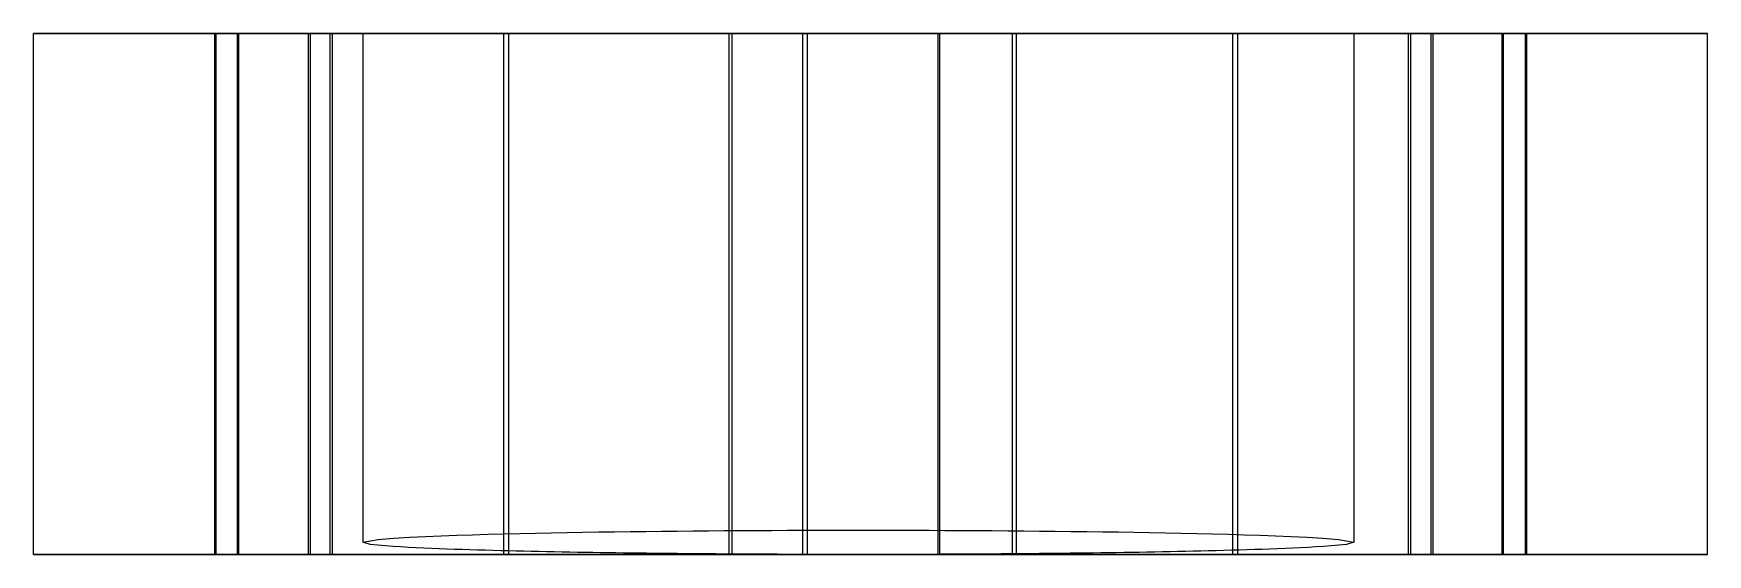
# Model space of a CAD drawing. Extents: x 0 to 3.31, y 0 to 2.28.
# Drawn here: x 1.805 to 3.313, y 1.809 to 2.278 of the extents above; entities that cross this region are included whole.
import ezdxf

# ---------------------------------------------------------------- set-up
doc = ezdxf.new("R2010")
doc.units = 0
doc.linetypes.add('HIDDEN', pattern=[9, 6, -3])
doc.layers.add('LEFT', color=7, linetype='CONTINUOUS')
doc.layers.add('LEFT_HID', color=7, linetype='HIDDEN')

msp = doc.modelspace()

# ---------------------------------------------------------------- linework, layer by layer
at = {"layer": 'LEFT'}
for p, q in [((1.805181, 1.808882), (1.805181, 2.277632)), ((1.805181, 2.277632), (1.969371, 2.277632)), ((1.969371, 2.277632), (1.98898, 2.277632)), ((1.969371, 2.277632), (1.969371, 1.808882)), ((1.98898, 2.277632), (2.074507, 2.277632)), ((1.98898, 1.808882), (1.98898, 2.277632)), ((2.074507, 1.808882), (2.074507, 2.277632)), ((2.074507, 2.277632), (2.232904, 2.277632)), ((2.232904, 2.277632), (2.232904, 1.808882)), ((2.232904, 2.277632), (2.434156, 2.277632)), ((2.434156, 2.277632), (2.434156, 1.808882)), ((2.434156, 2.277632), (2.502138, 2.277632)), ((2.502138, 1.808882), (2.502138, 2.277632)), ((2.502138, 2.277632), (2.621382, 2.277632)), ((2.621382, 1.808882), (2.621382, 2.277632)), ((2.621382, 2.277632), (2.689941, 2.277632)), ((2.689941, 2.277632), (2.884859, 2.277632)), ((2.689941, 2.277632), (2.689941, 1.808882)), ((2.884859, 2.277632), (2.884859, 1.808882)), ((2.884859, 2.277632), (3.043257, 2.277632)), ((3.043257, 1.808882), (3.043257, 2.277632)), ((3.043257, 2.277632), (3.128783, 2.277632)), ((3.128783, 2.277632), (3.148392, 2.277632)), ((3.128783, 1.808882), (3.128783, 2.277632)), ((3.148392, 2.277632), (3.148392, 1.808882)), ((3.148392, 2.277632), (3.312582, 2.277632)), ((3.312582, 1.808882), (3.312582, 2.277632)), ((1.805181, 1.808882), (1.969371, 1.808882)), ((1.969371, 1.808882), (1.98898, 1.808882)), ((1.98898, 1.808882), (2.074507, 1.808882)), ((2.074507, 1.808882), (2.232904, 1.808882)), ((2.232904, 1.808882), (2.434156, 1.808882)), ((2.434156, 1.808882), (2.502138, 1.808882)), ((2.502138, 1.808882), (2.621382, 1.808882)), ((2.621382, 1.808882), (2.689941, 1.808882)), ((2.689941, 1.808882), (2.884859, 1.808882)), ((2.884859, 1.808882), (3.043257, 1.808882)), ((3.043257, 1.808882), (3.128783, 1.808882)), ((3.128783, 1.808882), (3.148392, 1.808882)), ((3.148392, 1.808882), (3.312582, 1.808882))]:
    msp.add_line(p, q, dxfattribs=at)
at = {"layer": 'LEFT_HID', "linetype": 'HIDDEN'}
for p, q in [((1.968228, 2.277632), (1.805181, 2.277632)), ((2.052444, 2.277632), (1.968228, 2.277632)), ((2.035444, 2.277632), (1.968228, 2.277632)), ((1.968228, 2.277632), (1.968228, 1.808882)), ((1.968228, 2.277632), (1.969371, 2.277632)), ((1.969371, 2.277632), (2.035444, 2.277632)), ((2.054266, 2.277632), (1.98898, 2.277632)), ((1.98898, 2.277632), (2.054266, 2.277632)), ((1.990214, 1.808882), (1.990214, 2.277632)), ((1.990214, 2.277632), (2.052444, 2.277632)), ((2.072451, 2.277632), (1.990214, 2.277632)), ((2.052444, 2.277632), (2.082319, 2.277632)), ((2.052444, 2.277632), (2.052444, 1.808882)), ((2.228442, 2.277632), (2.052444, 2.277632)), ((2.054266, 2.277632), (2.232904, 2.277632)), ((2.054266, 2.277632), (2.054266, 1.808882)), ((2.084375, 2.277632), (2.054266, 2.277632)), ((2.228442, 2.277632), (2.072451, 2.277632)), ((2.072451, 1.808882), (2.072451, 2.277632)), ((2.082319, 2.277632), (2.302714, 2.277632)), ((2.30148, 2.277632), (2.084375, 2.277632)), ((2.993988, 2.277632), (2.101882, 2.277632)), ((2.101882, 2.277632), (2.547935, 2.277632)), ((2.101882, 2.277632), (2.101882, 1.819825)), ((2.43133, 2.277632), (2.228442, 2.277632)), ((2.302714, 2.277632), (2.228442, 2.277632)), ((2.228442, 2.277632), (2.228442, 1.808882)), ((2.232904, 2.277632), (2.30148, 2.277632)), ((2.402632, 2.277632), (2.715132, 2.277632)), ((2.43133, 2.277632), (2.402632, 2.277632)), ((2.406743, 2.277632), (2.434156, 2.277632)), ((2.716776, 2.277632), (2.406743, 2.277632)), ((2.43133, 2.277632), (2.43133, 1.808882)), ((2.558882, 2.277632), (2.43133, 2.277632)), ((2.498026, 2.277632), (2.43133, 2.277632)), ((2.434156, 2.277632), (2.689941, 2.277632)), ((2.498026, 1.808882), (2.498026, 2.277632)), ((2.619737, 2.277632), (2.498026, 2.277632)), ((2.547935, 2.277632), (2.993988, 2.277632)), ((2.686433, 2.277632), (2.558882, 2.277632)), ((2.686433, 2.277632), (2.619737, 2.277632)), ((2.619737, 1.808882), (2.619737, 2.277632)), ((2.889322, 2.277632), (2.686433, 2.277632)), ((2.715132, 2.277632), (2.686433, 2.277632)), ((2.686433, 2.277632), (2.686433, 1.808882)), ((2.689941, 2.277632), (2.716776, 2.277632)), ((2.815049, 2.277632), (3.035444, 2.277632)), ((2.889322, 2.277632), (2.815049, 2.277632)), ((2.816283, 2.277632), (2.884859, 2.277632)), ((3.033388, 2.277632), (2.816283, 2.277632)), ((2.884859, 2.277632), (3.063497, 2.277632)), ((2.889322, 2.277632), (2.889322, 1.808882)), ((3.065319, 2.277632), (2.889322, 2.277632)), ((3.045313, 2.277632), (2.889322, 2.277632)), ((2.993988, 2.277632), (2.993988, 1.819825)), ((3.063497, 2.277632), (3.033388, 2.277632)), ((3.035444, 2.277632), (3.065319, 2.277632)), ((3.045313, 1.808882), (3.045313, 2.277632)), ((3.127549, 2.277632), (3.045313, 2.277632)), ((3.063497, 2.277632), (3.128783, 2.277632)), ((3.063497, 2.277632), (3.063497, 1.808882)), ((3.128783, 2.277632), (3.063497, 2.277632)), ((3.149535, 2.277632), (3.065319, 2.277632)), ((3.065319, 2.277632), (3.065319, 1.808882)), ((3.065319, 2.277632), (3.127549, 2.277632)), ((3.082319, 2.277632), (3.148392, 2.277632)), ((3.149535, 2.277632), (3.082319, 2.277632)), ((3.127549, 1.808882), (3.127549, 2.277632)), ((3.148392, 2.277632), (3.149535, 2.277632)), ((3.149535, 2.277632), (3.149535, 1.808882)), ((3.312582, 2.277632), (3.149535, 2.277632)), ((2.12973, 1.823632), (2.143885, 1.824462)), ((2.143885, 1.824462), (2.158049, 1.825143)), ((2.158049, 1.825143), (2.172217, 1.825725)), ((2.172217, 1.825725), (2.186388, 1.826236)), ((2.186388, 1.826236), (2.20056, 1.826692)), ((2.20056, 1.826692), (2.214734, 1.827103)), ((2.214734, 1.827103), (2.22891, 1.827476)), ((2.22891, 1.827476), (2.243085, 1.827816)), ((2.243085, 1.827816), (2.257262, 1.828128)), ((2.257262, 1.828128), (2.271439, 1.828415)), ((2.271439, 1.828415), (2.285617, 1.828679)), ((2.285617, 1.828679), (2.299795, 1.828921)), ((2.299795, 1.828921), (2.313973, 1.829145)), ((2.313973, 1.829145), (2.328151, 1.829351)), ((2.328151, 1.829351), (2.34233, 1.829539)), ((2.34233, 1.829539), (2.356509, 1.829712)), ((2.356509, 1.829712), (2.370688, 1.82987)), ((2.370688, 1.82987), (2.384867, 1.830014)), ((2.384867, 1.830014), (2.399047, 1.830144)), ((2.399047, 1.830144), (2.413226, 1.830261)), ((2.413226, 1.830261), (2.427406, 1.830364)), ((2.427406, 1.830364), (2.441586, 1.830456)), ((2.441586, 1.830456), (2.455765, 1.830535)), ((2.455765, 1.830535), (2.469945, 1.830603)), ((2.469945, 1.830603), (2.484125, 1.830659)), ((2.484125, 1.830659), (2.498305, 1.830704)), ((2.498305, 1.830704), (2.512485, 1.830737)), ((2.512485, 1.830737), (2.526665, 1.830759)), ((2.526665, 1.830759), (2.540845, 1.83077)), ((2.540845, 1.83077), (2.555025, 1.83077)), ((2.555025, 1.83077), (2.569205, 1.830759)), ((2.569205, 1.830759), (2.583385, 1.830737)), ((2.583385, 1.830737), (2.597565, 1.830704)), ((2.597565, 1.830704), (2.611745, 1.830659)), ((2.611745, 1.830659), (2.625925, 1.830603)), ((2.625925, 1.830603), (2.640104, 1.830535)), ((2.640104, 1.830535), (2.654284, 1.830456)), ((2.654284, 1.830456), (2.668464, 1.830364)), ((2.668464, 1.830364), (2.682644, 1.830261)), ((2.682644, 1.830261), (2.696823, 1.830144)), ((2.696823, 1.830144), (2.711002, 1.830014)), ((2.711002, 1.830014), (2.725182, 1.82987)), ((2.725182, 1.82987), (2.739361, 1.829712)), ((2.739361, 1.829712), (2.75354, 1.829539)), ((2.75354, 1.829539), (2.767718, 1.829351)), ((2.767718, 1.829351), (2.781897, 1.829145)), ((2.781897, 1.829145), (2.796075, 1.828921)), ((2.796075, 1.828921), (2.810253, 1.828679)), ((2.810253, 1.828679), (2.824431, 1.828415)), ((2.824431, 1.828415), (2.838608, 1.828128)), ((2.838608, 1.828128), (2.852784, 1.827816)), ((2.852784, 1.827816), (2.86696, 1.827476)), ((2.86696, 1.827476), (2.881135, 1.827103)), ((2.881135, 1.827103), (2.895309, 1.826692)), ((2.895309, 1.826692), (2.909482, 1.826236)), ((2.909482, 1.826236), (2.923653, 1.825725)), ((2.923653, 1.825725), (2.937821, 1.825143)), ((2.937821, 1.825143), (2.951984, 1.824462)), ((2.951984, 1.824462), (2.96614, 1.823632)), ((1.968228, 1.808882), (1.805181, 1.808882)), ((2.052444, 1.808882), (1.968228, 1.808882)), ((2.035444, 1.808882), (1.968228, 1.808882)), ((1.968228, 1.808882), (1.969371, 1.808882)), ((1.969371, 1.808882), (2.035444, 1.808882)), ((2.054266, 1.808882), (1.98898, 1.808882)), ((1.98898, 1.808882), (2.054266, 1.808882)), ((1.990214, 1.808882), (2.052444, 1.808882)), ((2.072451, 1.808882), (1.990214, 1.808882)), ((2.052444, 1.808882), (2.082319, 1.808882)), ((2.228442, 1.808882), (2.052444, 1.808882)), ((2.054266, 1.808882), (2.232904, 1.808882)), ((2.084375, 1.808882), (2.054266, 1.808882)), ((2.228442, 1.808882), (2.072451, 1.808882)), ((2.082319, 1.808882), (2.302714, 1.808882)), ((2.30148, 1.808882), (2.084375, 1.808882)), ((2.101882, 1.819825), (2.115594, 1.822518)), ((2.108379, 1.817963), (2.101882, 1.819825)), ((2.115248, 1.817165), (2.108379, 1.817963)), ((2.122138, 1.816564), (2.115248, 1.817165)), ((2.115594, 1.822518), (2.12973, 1.823632)), ((2.129036, 1.816064), (2.122138, 1.816564)), ((2.135939, 1.81563), (2.129036, 1.816064)), ((2.142844, 1.815243), (2.135939, 1.81563)), ((2.149752, 1.814891), (2.142844, 1.815243)), ((2.15666, 1.814569), (2.149752, 1.814891)), ((2.16357, 1.81427), (2.15666, 1.814569)), ((2.170481, 1.813992), (2.16357, 1.81427)), ((2.177392, 1.813731), (2.170481, 1.813992)), ((2.184304, 1.813485), (2.177392, 1.813731)), ((2.191216, 1.813253), (2.184304, 1.813485)), ((2.198129, 1.813033), (2.191216, 1.813253)), ((2.205042, 1.812824), (2.198129, 1.813033)), ((2.211955, 1.812625), (2.205042, 1.812824)), ((2.218869, 1.812435), (2.211955, 1.812625)), ((2.225783, 1.812254), (2.218869, 1.812435)), ((2.232697, 1.81208), (2.225783, 1.812254)), ((2.43133, 1.808882), (2.228442, 1.808882)), ((2.302714, 1.808882), (2.228442, 1.808882)), ((2.239611, 1.811914), (2.232697, 1.81208)), ((2.232904, 1.808882), (2.30148, 1.808882)), ((2.246526, 1.811756), (2.239611, 1.811914)), ((2.25344, 1.811603), (2.246526, 1.811756)), ((2.260355, 1.811457), (2.25344, 1.811603)), ((2.26727, 1.811317), (2.260355, 1.811457)), ((2.274185, 1.811182), (2.26727, 1.811317)), ((2.2811, 1.811053), (2.274185, 1.811182)), ((2.288015, 1.810929), (2.2811, 1.811053)), ((2.29493, 1.81081), (2.288015, 1.810929)), ((2.301845, 1.810695), (2.29493, 1.81081)), ((2.308761, 1.810585), (2.301845, 1.810695)), ((2.315676, 1.810479), (2.308761, 1.810585)), ((2.322592, 1.810378), (2.315676, 1.810479)), ((2.329507, 1.810281), (2.322592, 1.810378)), ((2.336423, 1.810187), (2.329507, 1.810281)), ((2.343338, 1.810098), (2.336423, 1.810187)), ((2.350254, 1.810012), (2.343338, 1.810098)), ((2.35717, 1.80993), (2.350254, 1.810012)), ((2.364086, 1.809851), (2.35717, 1.80993)), ((2.371002, 1.809776), (2.364086, 1.809851)), ((2.377917, 1.809705), (2.371002, 1.809776)), ((2.384833, 1.809636), (2.377917, 1.809705)), ((2.391749, 1.809571), (2.384833, 1.809636)), ((2.398665, 1.809509), (2.391749, 1.809571)), ((2.405581, 1.809451), (2.398665, 1.809509)), ((2.402632, 1.808882), (2.715132, 1.808882)), ((2.43133, 1.808882), (2.402632, 1.808882)), ((2.412497, 1.809395), (2.405581, 1.809451)), ((2.406743, 1.808882), (2.434156, 1.808882)), ((2.716776, 1.808882), (2.406743, 1.808882)), ((2.419413, 1.809343), (2.412497, 1.809395)), ((2.426329, 1.809293), (2.419413, 1.809343)), ((2.433245, 1.809246), (2.426329, 1.809293)), ((2.558882, 1.808882), (2.43133, 1.808882)), ((2.498026, 1.808882), (2.43133, 1.808882)), ((2.440162, 1.809203), (2.433245, 1.809246)), ((2.434156, 1.808882), (2.689941, 1.808882)), ((2.447078, 1.809162), (2.440162, 1.809203)), ((2.453994, 1.809124), (2.447078, 1.809162)), ((2.46091, 1.809089), (2.453994, 1.809124)), ((2.467826, 1.809056), (2.46091, 1.809089)), ((2.474742, 1.809027), (2.467826, 1.809056)), ((2.481658, 1.809), (2.474742, 1.809027)), ((2.488575, 1.808976), (2.481658, 1.809)), ((2.495491, 1.808954), (2.488575, 1.808976)), ((2.502407, 1.808935), (2.495491, 1.808954)), ((2.619737, 1.808882), (2.498026, 1.808882)), ((2.509323, 1.808919), (2.502407, 1.808935)), ((2.51624, 1.808906), (2.509323, 1.808919)), ((2.523156, 1.808895), (2.51624, 1.808906)), ((2.530072, 1.808887), (2.523156, 1.808895)), ((2.536988, 1.808882), (2.530072, 1.808887)), ((2.536988, 1.808882), (2.547935, 1.808882)), ((2.558882, 1.808882), (2.536988, 1.808882)), ((2.547935, 1.808882), (2.558882, 1.808882)), ((2.565798, 1.808887), (2.558882, 1.808882)), ((2.686433, 1.808882), (2.558882, 1.808882)), ((2.572714, 1.808895), (2.565798, 1.808887)), ((2.57963, 1.808906), (2.572714, 1.808895)), ((2.586547, 1.808919), (2.57963, 1.808906)), ((2.593463, 1.808935), (2.586547, 1.808919)), ((2.600379, 1.808954), (2.593463, 1.808935)), ((2.607295, 1.808976), (2.600379, 1.808954)), ((2.614211, 1.809), (2.607295, 1.808976)), ((2.621128, 1.809027), (2.614211, 1.809)), ((2.686433, 1.808882), (2.619737, 1.808882)), ((2.628044, 1.809056), (2.621128, 1.809027)), ((2.63496, 1.809089), (2.628044, 1.809056)), ((2.641876, 1.809124), (2.63496, 1.809089)), ((2.648792, 1.809162), (2.641876, 1.809124)), ((2.655708, 1.809203), (2.648792, 1.809162)), ((2.662624, 1.809246), (2.655708, 1.809203)), ((2.66954, 1.809293), (2.662624, 1.809246)), ((2.676457, 1.809343), (2.66954, 1.809293)), ((2.683373, 1.809395), (2.676457, 1.809343)), ((2.690289, 1.809451), (2.683373, 1.809395)), ((2.889322, 1.808882), (2.686433, 1.808882)), ((2.715132, 1.808882), (2.686433, 1.808882)), ((2.689941, 1.808882), (2.716776, 1.808882)), ((2.697205, 1.809509), (2.690289, 1.809451)), ((2.704121, 1.809571), (2.697205, 1.809509)), ((2.711036, 1.809636), (2.704121, 1.809571)), ((2.717952, 1.809705), (2.711036, 1.809636)), ((2.724868, 1.809776), (2.717952, 1.809705)), ((2.731784, 1.809851), (2.724868, 1.809776)), ((2.7387, 1.80993), (2.731784, 1.809851)), ((2.745616, 1.810012), (2.7387, 1.80993)), ((2.752531, 1.810098), (2.745616, 1.810012)), ((2.759447, 1.810187), (2.752531, 1.810098)), ((2.766363, 1.810281), (2.759447, 1.810187)), ((2.773278, 1.810378), (2.766363, 1.810281)), ((2.780194, 1.810479), (2.773278, 1.810378)), ((2.787109, 1.810585), (2.780194, 1.810479)), ((2.794024, 1.810695), (2.787109, 1.810585)), ((2.80094, 1.81081), (2.794024, 1.810695)), ((2.807855, 1.810929), (2.80094, 1.81081)), ((2.81477, 1.811053), (2.807855, 1.810929)), ((2.821685, 1.811182), (2.81477, 1.811053)), ((2.815049, 1.808882), (3.035444, 1.808882)), ((2.889322, 1.808882), (2.815049, 1.808882)), ((2.816283, 1.808882), (2.884859, 1.808882)), ((3.033388, 1.808882), (2.816283, 1.808882)), ((2.8286, 1.811317), (2.821685, 1.811182)), ((2.835515, 1.811457), (2.8286, 1.811317)), ((2.84243, 1.811603), (2.835515, 1.811457)), ((2.849344, 1.811756), (2.84243, 1.811603)), ((2.856259, 1.811914), (2.849344, 1.811756)), ((2.863173, 1.81208), (2.856259, 1.811914)), ((2.870087, 1.812254), (2.863173, 1.81208)), ((2.877001, 1.812435), (2.870087, 1.812254)), ((2.883914, 1.812625), (2.877001, 1.812435)), ((2.890828, 1.812824), (2.883914, 1.812625)), ((2.884859, 1.808882), (3.063497, 1.808882)), ((3.065319, 1.808882), (2.889322, 1.808882)), ((3.045313, 1.808882), (2.889322, 1.808882)), ((2.897741, 1.813033), (2.890828, 1.812824)), ((2.904654, 1.813253), (2.897741, 1.813033)), ((2.911566, 1.813485), (2.904654, 1.813253)), ((2.918478, 1.813731), (2.911566, 1.813485)), ((2.925389, 1.813992), (2.918478, 1.813731)), ((2.9323, 1.81427), (2.925389, 1.813992)), ((2.939209, 1.814569), (2.9323, 1.81427)), ((2.946118, 1.814891), (2.939209, 1.814569)), ((2.953025, 1.815243), (2.946118, 1.814891)), ((2.959931, 1.81563), (2.953025, 1.815243)), ((2.966833, 1.816064), (2.959931, 1.81563)), ((2.96614, 1.823632), (2.980276, 1.822518)), ((2.973732, 1.816564), (2.966833, 1.816064)), ((2.980622, 1.817165), (2.973732, 1.816564)), ((2.980276, 1.822518), (2.993988, 1.819825)), ((2.987491, 1.817963), (2.980622, 1.817165)), ((2.993988, 1.819825), (2.987491, 1.817963)), ((2.993988, 1.819825), (2.993988, 1.819825)), ((3.063497, 1.808882), (3.033388, 1.808882)), ((3.035444, 1.808882), (3.065319, 1.808882)), ((3.127549, 1.808882), (3.045313, 1.808882)), ((3.063497, 1.808882), (3.128783, 1.808882)), ((3.128783, 1.808882), (3.063497, 1.808882)), ((3.149535, 1.808882), (3.065319, 1.808882)), ((3.065319, 1.808882), (3.127549, 1.808882)), ((3.082319, 1.808882), (3.148392, 1.808882)), ((3.149535, 1.808882), (3.082319, 1.808882)), ((3.148392, 1.808882), (3.149535, 1.808882)), ((3.312582, 1.808882), (3.149535, 1.808882))]:
    msp.add_line(p, q, dxfattribs=at)

doc.saveas('drawing.dxf')
